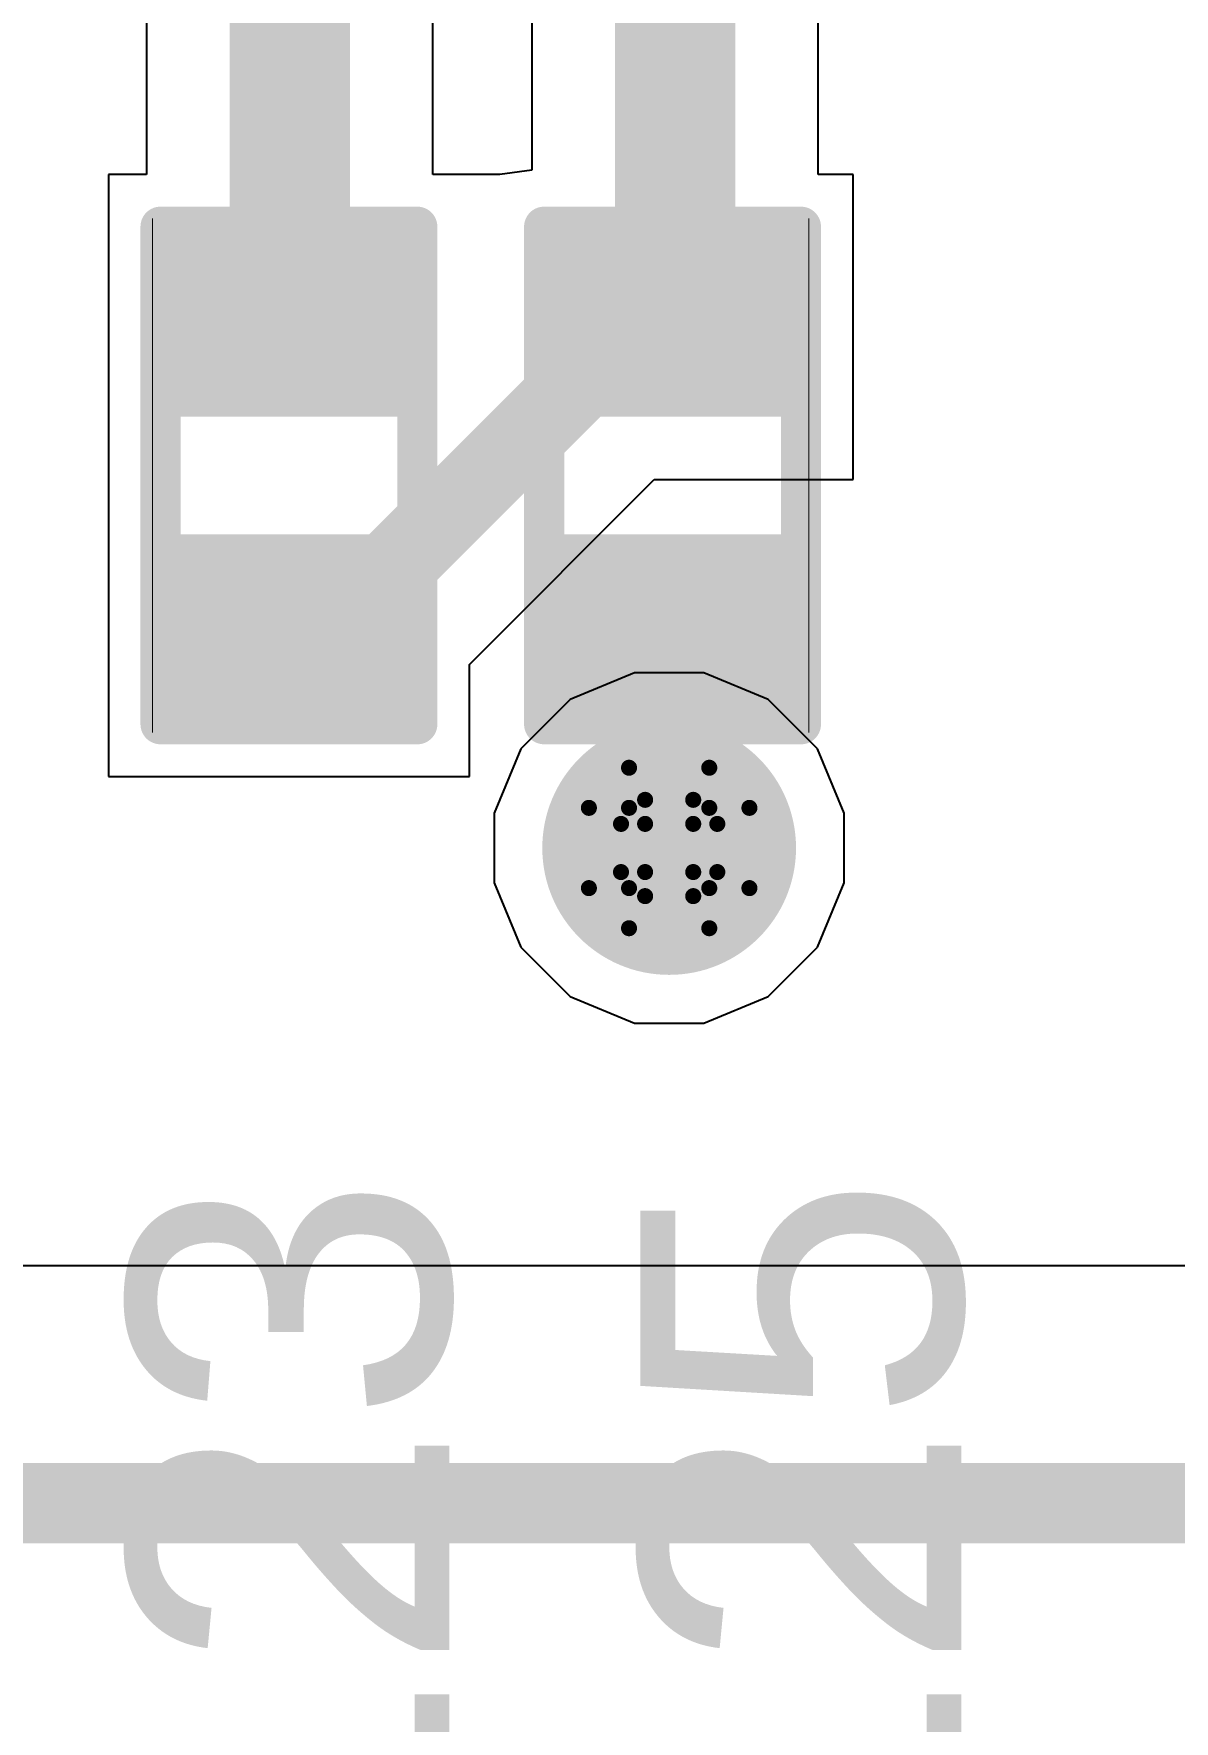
# Model space of a CAD drawing. Header units: inches. Extents: x -3 to 5259, y -3 to 5282.
# Drawn here: x 47.72 to 51.33, y 65.72 to 71.06 of the extents above; entities that cross this region are included whole.
import ezdxf

# ---------------------------------------------------------------- set-up
doc = ezdxf.new("R2010")
doc.units = ezdxf.units.IN
for name, color, linetype in [('Bottom Layer', 5, 'Continuous'), ('Bottom Solder', 6, 'Continuous'), ('Drill Drawing', 1, 'Continuous'), ('Layer 1', 16, 'Continuous'), ('Layer 2', 76, 'Continuous'), ('Top Layer', 1, 'Continuous'), ('Top Overlay', 2, 'Continuous'), ('Top Paste', 8, 'Continuous'), ('Top Solder', 216, 'Continuous'), ('Via Holes', 16, 'Continuous')]:
    doc.layers.add(name, color=color, linetype=linetype)
doc.styles.add('Arial', font='', dxfattribs={"height": 0.2})
doc.styles.get('Arial').set_extended_font_data('Arial')

# ---------------------------------------------------------------- blocks, each defined once
blk = doc.blocks.new('R___0402_35')
at = {"layer": 'Top Layer'}
for points in [[(-0.6985, -0.3175), (-0.6985, 0.3175), (-0.2412999999999999, 0.3175), (-0.2413, -0.3175)], [(0.2412999999999999, -0.3175), (0.2413, 0.3175), (0.6985, 0.3175), (0.6985, -0.3175)]]:
    blk.add_hatch(color=1, dxfattribs=at).paths.add_polyline_path(points)
at = {"layer": 'Top Paste'}
for points in [[(-0.6985, -0.3175), (-0.6985, 0.3175), (-0.2412999999999999, 0.3175), (-0.2413, -0.3175)], [(0.2412999999999999, -0.3175), (0.2413, 0.3175), (0.6985, 0.3175), (0.6985, -0.3175)]]:
    blk.add_hatch(color=8, dxfattribs=at).paths.add_polyline_path(points)
at = {"layer": 'Top Solder'}
for points in [[(-0.75350116, -0.37250116), (-0.75350116, 0.37250116), (-0.1862988399999999, 0.37250116), (-0.18629884, -0.37250116)], [(0.1862988399999999, -0.37250116), (0.18629884, 0.37250116), (0.75350116, 0.37250116), (0.75350116, -0.37250116)]]:
    blk.add_hatch(color=216, dxfattribs=at).paths.add_polyline_path(points)
at = {"layer": 'Top Overlay'}
for points in [[(-0.7874, 0.4064, 0.127, 0.127, 0), (-0.7874, -0.4064, 0.127, 0.127, 0)], [(-0.7874, 0.4064, 0.127, 0.127, 0), (0.7874, 0.4064, 0.127, 0.127, 0)], [(0.7874, 0.4064, 0.127, 0.127, 0), (0.7874, -0.4064, 0.127, 0.127, 0)], [(-0.7874, -0.4064, 0.127, 0.127, 0), (0.7874, -0.4064, 0.127, 0.127, 0)], [(-0.8128, -0.4318, 0.0032258, 0.0032258, 0), (0.8128, -0.4318, 0.0032258, 0.0032258, 0)]]:
    blk.add_lwpolyline(points, format="xyseb", dxfattribs=at)
for points in [[(-0.8191499999999999, 0.4064, 0.0635, 0.0635, 1), (-0.7556499999999999, 0.4064, 0.0635, 0.0635, 1)], [(-0.8191499999999999, 0.4064, 0.0635, 0.0635, 1), (-0.7556499999999999, 0.4064, 0.0635, 0.0635, 1)], [(0.7556499999999999, 0.4064, 0.0635, 0.0635, 1), (0.8191499999999999, 0.4064, 0.0635, 0.0635, 1)], [(0.7556499999999999, 0.4064, 0.0635, 0.0635, 1), (0.8191499999999999, 0.4064, 0.0635, 0.0635, 1)], [(-0.8191499999999999, -0.4064, 0.0635, 0.0635, 1), (-0.7556499999999999, -0.4064, 0.0635, 0.0635, 1)], [(-0.8191499999999999, -0.4064, 0.0635, 0.0635, 1), (-0.7556499999999999, -0.4064, 0.0635, 0.0635, 1)], [(0.7556499999999999, -0.4064, 0.0635, 0.0635, 1), (0.8191499999999999, -0.4064, 0.0635, 0.0635, 1)], [(0.7556499999999999, -0.4064, 0.0635, 0.0635, 1), (0.8191499999999999, -0.4064, 0.0635, 0.0635, 1)], [(-0.81360518, -0.4318, 0.0016129, 0.0016129, 1), (-0.8119948199999999, -0.4318, 0.0016129, 0.0016129, 1)], [(0.8119948199999999, -0.4318, 0.0016129, 0.0016129, 1), (0.81360518, -0.4318, 0.0016129, 0.0016129, 1)]]:
    blk.add_lwpolyline(points, format="xyseb", close=True, dxfattribs=at)
blk = doc.blocks.new('R___0402_37')
at = {"layer": 'Top Layer'}
for points in [[(-0.6985, -0.3175), (-0.6985, 0.3174999999999999), (-0.2413000000000001, 0.3175), (-0.2412999999999999, -0.3174999999999999)], [(0.2413000000000001, -0.3175), (0.2412999999999999, 0.3174999999999999), (0.6985, 0.3175), (0.6985, -0.3174999999999999)]]:
    blk.add_hatch(color=1, dxfattribs=at).paths.add_polyline_path(points)
at = {"layer": 'Top Paste'}
for points in [[(-0.6985, -0.3175), (-0.6985, 0.3174999999999999), (-0.2413000000000001, 0.3175), (-0.2412999999999999, -0.3174999999999999)], [(0.2413000000000001, -0.3175), (0.2412999999999999, 0.3174999999999999), (0.6985, 0.3175), (0.6985, -0.3174999999999999)]]:
    blk.add_hatch(color=8, dxfattribs=at).paths.add_polyline_path(points)
at = {"layer": 'Top Solder'}
for points in [[(-0.75350116, -0.3725011600000001), (-0.75350116, 0.3725011599999999), (-0.18629884, 0.3725011600000001), (-0.1862988399999999, -0.3725011599999999)], [(0.18629884, -0.3725011600000001), (0.1862988399999999, 0.3725011599999999), (0.75350116, 0.3725011600000001), (0.75350116, -0.3725011599999999)]]:
    blk.add_hatch(color=216, dxfattribs=at).paths.add_polyline_path(points)
at = {"layer": 'Top Overlay'}
for points in [[(0.7874, 0.4064, 0.127, 0.127, 0), (-0.7874, 0.4064, 0.127, 0.127, 0)], [(-0.7874, -0.4064, 0.127, 0.127, 0), (-0.7874, 0.4064, 0.127, 0.127, 0)], [(0.7874, -0.4064, 0.127, 0.127, 0), (0.7874, 0.4064, 0.127, 0.127, 0)], [(0.7874, -0.4064, 0.127, 0.127, 0), (-0.7874, -0.4064, 0.127, 0.127, 0)], [(0.8128, -0.4318, 0.0032258, 0.0032258, 0), (-0.8128, -0.4318, 0.0032258, 0.0032258, 0)]]:
    blk.add_lwpolyline(points, format="xyseb", dxfattribs=at)
for points in [[(-0.8191499999999999, 0.4064, 0.0635, 0.0635, 1), (-0.7556499999999999, 0.4064, 0.0635, 0.0635, 1)], [(-0.8191499999999999, 0.4064, 0.0635, 0.0635, 1), (-0.7556499999999999, 0.4064, 0.0635, 0.0635, 1)], [(0.7556499999999999, 0.4064, 0.0635, 0.0635, 1), (0.8191499999999999, 0.4064, 0.0635, 0.0635, 1)], [(0.7556499999999999, 0.4064, 0.0635, 0.0635, 1), (0.8191499999999999, 0.4064, 0.0635, 0.0635, 1)], [(-0.8191499999999999, -0.4064, 0.0635, 0.0635, 1), (-0.7556499999999999, -0.4064, 0.0635, 0.0635, 1)], [(-0.8191499999999999, -0.4064, 0.0635, 0.0635, 1), (-0.7556499999999999, -0.4064, 0.0635, 0.0635, 1)], [(0.7556499999999999, -0.4064, 0.0635, 0.0635, 1), (0.8191499999999999, -0.4064, 0.0635, 0.0635, 1)], [(0.7556499999999999, -0.4064, 0.0635, 0.0635, 1), (0.8191499999999999, -0.4064, 0.0635, 0.0635, 1)], [(-0.81360518, -0.4318, 0.0016129, 0.0016129, 1), (-0.8119948199999999, -0.4318, 0.0016129, 0.0016129, 1)], [(0.8119948199999999, -0.4318, 0.0016129, 0.0016129, 1), (0.81360518, -0.4318, 0.0016129, 0.0016129, 1)]]:
    blk.add_lwpolyline(points, format="xyseb", close=True, dxfattribs=at)

msp = doc.modelspace()

# ---------------------------------------------------------------- hatches: boundary and pattern name
at = {"layer": 'Bottom Layer'}
h = msp.add_hatch(color=5, dxfattribs=at)
edge = h.paths.add_edge_path()
edge.add_arc((49.72901662, 68.48018307999999), 0.2999994, 0, 360)
at = {"layer": 'Bottom Solder'}
h = msp.add_hatch(color=6, dxfattribs=at)
edge = h.paths.add_edge_path()
edge.add_arc((49.72901662, 68.48018307999999), 0.4015993999999999, 0, 360)
at = {"layer": 'Layer 1'}
h = msp.add_hatch(color=16, dxfattribs=at)
edge = h.paths.add_edge_path()
edge.add_arc((49.72901662, 68.48018307999999), 0.2999994, 0, 360)
at = {"layer": 'Layer 2'}
h = msp.add_hatch(color=76, dxfattribs=at)
edge = h.paths.add_edge_path()
edge.add_arc((49.72901662, 68.48018307999999), 0.2999994, 0, 360)
at = {"layer": 'Top Layer'}
h = msp.add_hatch(color=1, dxfattribs=at)
edge = h.paths.add_edge_path()
edge.add_arc((49.72901662, 68.48018307999999), 0.2999994, 0, 360)
at = {"layer": 'Top Solder'}
h = msp.add_hatch(color=216, dxfattribs=at)
edge = h.paths.add_edge_path()
edge.add_arc((49.72901662, 68.48018307999999), 0.4015993999999999, 0, 360)
at = {"layer": 'Via Holes'}
h = msp.add_hatch(color=7, dxfattribs=at)
edge = h.paths.add_edge_path()
edge.add_arc((49.72901662, 68.48018307999999), 0.1499997, 0, 360)

# ---------------------------------------------------------------- linework, layer by layer
at = {"layer": 'Bottom Layer'}
for p, q in [((49.61881871999999, 69.03418248), (49.41520216, 68.94984177999999)), ((49.83921452, 69.03418248), (49.61881871999999, 69.03418248)), ((50.04283108, 68.94984177999999), (49.83921452, 69.03418248)), ((49.41520216, 68.94984177999999), (49.25935792, 68.79399753999999)), ((50.19867531999999, 68.79399753999999), (50.04283108, 68.94984177999999)), ((49.25935792, 68.79399753999999), (49.17501721999999, 68.59038097999999)), ((50.28301602, 68.59038097999999), (50.19867531999999, 68.79399753999999)), ((49.17501721999999, 68.59038097999999), (49.17501721999999, 68.36998518)), ((50.28301602, 68.36998518), (50.28301602, 68.59038097999999)), ((49.17501721999999, 68.36998518), (49.25935792, 68.16636861999999)), ((50.19867531999999, 68.16636861999999), (50.28301602, 68.36998518)), ((49.25935792, 68.16636861999999), (49.41520216, 68.01052437999999)), ((50.04283108, 68.01052437999999), (50.19867531999999, 68.16636861999999)), ((49.41520216, 68.01052437999999), (49.61881871999999, 67.92618368)), ((49.83921452, 67.92618368), (50.04283108, 68.01052437999999)), ((49.61881871999999, 67.92618368), (49.83921452, 67.92618368))]:
    msp.add_line(p, q, dxfattribs=at)
at = {"layer": 'Drill Drawing'}
for points in [[(49.60201662, 68.60718308, 0.0508, 0.0508, 0), (49.60201662, 68.73418308, 0.0508, 0.0508, 0)], [(49.60201662, 68.73418308, 0.0508, 0.0508, 0), (49.85601662, 68.73418308, 0.0508, 0.0508, 0)], [(49.85601662, 68.60718308, 0.0508, 0.0508, 0), (49.85601662, 68.73418308, 0.0508, 0.0508, 0)], [(49.65281662, 68.55638307999999, 0.0508, 0.0508, 0), (49.65281662, 68.63258308, 0.0508, 0.0508, 0)], [(49.65281662, 68.63258308, 0.0508, 0.0508, 0), (49.80521662, 68.63258308, 0.0508, 0.0508, 0)], [(49.80521662, 68.55638307999999, 0.0508, 0.0508, 0), (49.80521662, 68.63258308, 0.0508, 0.0508, 0)], [(49.47501662, 68.35318308, 0.0508, 0.0508, 0), (49.47501662, 68.60718308, 0.0508, 0.0508, 0)], [(49.47501662, 68.60718308, 0.0508, 0.0508, 0), (49.60201662, 68.60718308, 0.0508, 0.0508, 0)], [(49.57661662, 68.40398308, 0.0508, 0.0508, 0), (49.57661662, 68.55638307999999, 0.0508, 0.0508, 0)], [(49.57661662, 68.55638307999999, 0.0508, 0.0508, 0), (49.65281662, 68.55638307999999, 0.0508, 0.0508, 0)], [(49.80521662, 68.55638307999999, 0.0508, 0.0508, 0), (49.88141662, 68.55638307999999, 0.0508, 0.0508, 0)], [(49.85601662, 68.60718308, 0.0508, 0.0508, 0), (49.98301661999999, 68.60718308, 0.0508, 0.0508, 0)], [(49.88141662, 68.40398308, 0.0508, 0.0508, 0), (49.88141662, 68.55638307999999, 0.0508, 0.0508, 0)], [(49.98301661999999, 68.35318308, 0.0508, 0.0508, 0), (49.98301661999999, 68.60718308, 0.0508, 0.0508, 0)], [(49.57661662, 68.40398308, 0.0508, 0.0508, 0), (49.65281662, 68.40398308, 0.0508, 0.0508, 0)], [(49.65281662, 68.32778308, 0.0508, 0.0508, 0), (49.65281662, 68.40398308, 0.0508, 0.0508, 0)], [(49.80521662, 68.40398308, 0.0508, 0.0508, 0), (49.88141662, 68.40398308, 0.0508, 0.0508, 0)], [(49.80521662, 68.32778308, 0.0508, 0.0508, 0), (49.80521662, 68.40398308, 0.0508, 0.0508, 0)], [(49.47501662, 68.35318308, 0.0508, 0.0508, 0), (49.60201662, 68.35318308, 0.0508, 0.0508, 0)], [(49.60201662, 68.22618308, 0.0508, 0.0508, 0), (49.60201662, 68.35318308, 0.0508, 0.0508, 0)], [(49.85601662, 68.35318308, 0.0508, 0.0508, 0), (49.98301661999999, 68.35318308, 0.0508, 0.0508, 0)], [(49.85601662, 68.22618308, 0.0508, 0.0508, 0), (49.85601662, 68.35318308, 0.0508, 0.0508, 0)], [(49.65281662, 68.32778308, 0.0508, 0.0508, 0), (49.80521662, 68.32778308, 0.0508, 0.0508, 0)], [(49.60201662, 68.22618308, 0.0508, 0.0508, 0), (49.85601662, 68.22618308, 0.0508, 0.0508, 0)]]:
    msp.add_lwpolyline(points, format="xyseb", dxfattribs=at)
for points in [[(49.58931662, 68.73418308, 0.0254, 0.0254, 1), (49.61471662, 68.73418308, 0.0254, 0.0254, 1)], [(49.58931662, 68.73418308, 0.0254, 0.0254, 1), (49.61471662, 68.73418308, 0.0254, 0.0254, 1)], [(49.84331662, 68.73418308, 0.0254, 0.0254, 1), (49.86871662, 68.73418308, 0.0254, 0.0254, 1)], [(49.84331662, 68.73418308, 0.0254, 0.0254, 1), (49.86871662, 68.73418308, 0.0254, 0.0254, 1)], [(49.64011662, 68.63258308, 0.0254, 0.0254, 1), (49.66551662, 68.63258308, 0.0254, 0.0254, 1)], [(49.64011662, 68.63258308, 0.0254, 0.0254, 1), (49.66551662, 68.63258308, 0.0254, 0.0254, 1)], [(49.79251661999999, 68.63258308, 0.0254, 0.0254, 1), (49.81791662, 68.63258308, 0.0254, 0.0254, 1)], [(49.79251661999999, 68.63258308, 0.0254, 0.0254, 1), (49.81791662, 68.63258308, 0.0254, 0.0254, 1)], [(49.46231662, 68.60718308, 0.0254, 0.0254, 1), (49.48771662, 68.60718308, 0.0254, 0.0254, 1)], [(49.46231662, 68.60718308, 0.0254, 0.0254, 1), (49.48771662, 68.60718308, 0.0254, 0.0254, 1)], [(49.56391662, 68.55638307999999, 0.0254, 0.0254, 1), (49.58931662, 68.55638307999999, 0.0254, 0.0254, 1)], [(49.56391662, 68.55638307999999, 0.0254, 0.0254, 1), (49.58931662, 68.55638307999999, 0.0254, 0.0254, 1)], [(49.58931662, 68.60718308, 0.0254, 0.0254, 1), (49.61471662, 68.60718308, 0.0254, 0.0254, 1)], [(49.58931662, 68.60718308, 0.0254, 0.0254, 1), (49.61471662, 68.60718308, 0.0254, 0.0254, 1)], [(49.64011662, 68.55638307999999, 0.0254, 0.0254, 1), (49.66551662, 68.55638307999999, 0.0254, 0.0254, 1)], [(49.64011662, 68.55638307999999, 0.0254, 0.0254, 1), (49.66551662, 68.55638307999999, 0.0254, 0.0254, 1)], [(49.79251661999999, 68.55638307999999, 0.0254, 0.0254, 1), (49.81791662, 68.55638307999999, 0.0254, 0.0254, 1)], [(49.79251661999999, 68.55638307999999, 0.0254, 0.0254, 1), (49.81791662, 68.55638307999999, 0.0254, 0.0254, 1)], [(49.84331662, 68.60718308, 0.0254, 0.0254, 1), (49.86871662, 68.60718308, 0.0254, 0.0254, 1)], [(49.84331662, 68.60718308, 0.0254, 0.0254, 1), (49.86871662, 68.60718308, 0.0254, 0.0254, 1)], [(49.86871662, 68.55638307999999, 0.0254, 0.0254, 1), (49.89411661999999, 68.55638307999999, 0.0254, 0.0254, 1)], [(49.86871662, 68.55638307999999, 0.0254, 0.0254, 1), (49.89411661999999, 68.55638307999999, 0.0254, 0.0254, 1)], [(49.97031662, 68.60718308, 0.0254, 0.0254, 1), (49.99571662, 68.60718308, 0.0254, 0.0254, 1)], [(49.97031662, 68.60718308, 0.0254, 0.0254, 1), (49.99571662, 68.60718308, 0.0254, 0.0254, 1)], [(49.56391662, 68.40398308, 0.0254, 0.0254, 1), (49.58931662, 68.40398308, 0.0254, 0.0254, 1)], [(49.56391662, 68.40398308, 0.0254, 0.0254, 1), (49.58931662, 68.40398308, 0.0254, 0.0254, 1)], [(49.64011662, 68.40398308, 0.0254, 0.0254, 1), (49.66551662, 68.40398308, 0.0254, 0.0254, 1)], [(49.64011662, 68.40398308, 0.0254, 0.0254, 1), (49.66551662, 68.40398308, 0.0254, 0.0254, 1)], [(49.79251661999999, 68.40398308, 0.0254, 0.0254, 1), (49.81791662, 68.40398308, 0.0254, 0.0254, 1)], [(49.79251661999999, 68.40398308, 0.0254, 0.0254, 1), (49.81791662, 68.40398308, 0.0254, 0.0254, 1)], [(49.86871662, 68.40398308, 0.0254, 0.0254, 1), (49.89411661999999, 68.40398308, 0.0254, 0.0254, 1)], [(49.86871662, 68.40398308, 0.0254, 0.0254, 1), (49.89411661999999, 68.40398308, 0.0254, 0.0254, 1)], [(49.46231662, 68.35318308, 0.0254, 0.0254, 1), (49.48771662, 68.35318308, 0.0254, 0.0254, 1)], [(49.46231662, 68.35318308, 0.0254, 0.0254, 1), (49.48771662, 68.35318308, 0.0254, 0.0254, 1)], [(49.58931662, 68.35318308, 0.0254, 0.0254, 1), (49.61471662, 68.35318308, 0.0254, 0.0254, 1)], [(49.58931662, 68.35318308, 0.0254, 0.0254, 1), (49.61471662, 68.35318308, 0.0254, 0.0254, 1)], [(49.84331662, 68.35318308, 0.0254, 0.0254, 1), (49.86871662, 68.35318308, 0.0254, 0.0254, 1)], [(49.84331662, 68.35318308, 0.0254, 0.0254, 1), (49.86871662, 68.35318308, 0.0254, 0.0254, 1)], [(49.97031662, 68.35318308, 0.0254, 0.0254, 1), (49.99571662, 68.35318308, 0.0254, 0.0254, 1)], [(49.97031662, 68.35318308, 0.0254, 0.0254, 1), (49.99571662, 68.35318308, 0.0254, 0.0254, 1)], [(49.64011662, 68.32778308, 0.0254, 0.0254, 1), (49.66551662, 68.32778308, 0.0254, 0.0254, 1)], [(49.64011662, 68.32778308, 0.0254, 0.0254, 1), (49.66551662, 68.32778308, 0.0254, 0.0254, 1)], [(49.79251661999999, 68.32778308, 0.0254, 0.0254, 1), (49.81791662, 68.32778308, 0.0254, 0.0254, 1)], [(49.79251661999999, 68.32778308, 0.0254, 0.0254, 1), (49.81791662, 68.32778308, 0.0254, 0.0254, 1)], [(49.58931662, 68.22618308, 0.0254, 0.0254, 1), (49.61471662, 68.22618308, 0.0254, 0.0254, 1)], [(49.58931662, 68.22618308, 0.0254, 0.0254, 1), (49.61471662, 68.22618308, 0.0254, 0.0254, 1)], [(49.84331662, 68.22618308, 0.0254, 0.0254, 1), (49.86871662, 68.22618308, 0.0254, 0.0254, 1)], [(49.84331662, 68.22618308, 0.0254, 0.0254, 1), (49.86871662, 68.22618308, 0.0254, 0.0254, 1)]]:
    msp.add_lwpolyline(points, format="xyseb", close=True, dxfattribs=at)
at = {"layer": 'Layer 2'}
for p, q in [((49.61881871999999, 69.03418248), (49.41520216, 68.94984177999999)), ((49.83921452, 69.03418248), (49.61881871999999, 69.03418248)), ((50.04283108, 68.94984177999999), (49.83921452, 69.03418248)), ((49.41520216, 68.94984177999999), (49.25935792, 68.79399753999999)), ((50.19867531999999, 68.79399753999999), (50.04283108, 68.94984177999999)), ((49.25935792, 68.79399753999999), (49.17501721999999, 68.59038097999999)), ((50.28301602, 68.59038097999999), (50.19867531999999, 68.79399753999999)), ((49.17501721999999, 68.59038097999999), (49.17501721999999, 68.36998518)), ((50.28301602, 68.36998518), (50.28301602, 68.59038097999999)), ((49.17501721999999, 68.36998518), (49.25935792, 68.16636861999999)), ((50.19867531999999, 68.16636861999999), (50.28301602, 68.36998518)), ((49.25935792, 68.16636861999999), (49.41520216, 68.01052437999999)), ((50.04283108, 68.01052437999999), (50.19867531999999, 68.16636861999999)), ((49.41520216, 68.01052437999999), (49.61881871999999, 67.92618368)), ((49.83921452, 67.92618368), (50.04283108, 68.01052437999999)), ((49.61881871999999, 67.92618368), (49.83921452, 67.92618368)), ((52.90652614, 67.1576), (25.49038844, 67.1576))]:
    msp.add_line(p, q, dxfattribs=at)
msp.add_lwpolyline([(26.00828936, 66.40659058, 0.254, 0.254, 0), (86.7897553, 66.40659058, 0.254, 0.254, 0)], format="xyseb", dxfattribs=at)
at = {"layer": 'Top Layer'}
for p, q in [((48.07485178, 71.74581027999999), (48.07485178, 70.61171044)), ((48.98126601999999, 70.61171044), (48.98126601999999, 71.74581027999999)), ((49.29448103999999, 71.13278128), (49.29448103999999, 70.62524864)), ((50.20089528, 70.61171044), (50.20089528, 71.13278128)), ((48.07485178, 70.61171044), (47.95388936, 70.61171044)), ((47.95388936, 70.61171044), (47.95388936, 69.64651044)), ((49.09688428, 70.61171044), (48.98126601999999, 70.61171044)), ((49.16820747999999, 70.61171551999999), (49.09688428, 70.61171551999999)), ((49.09688428, 70.61171551999999), (49.09688428, 70.61171044)), ((49.16820747999999, 70.61171298), (49.16820747999999, 70.61171551999999)), ((49.1928785, 70.61171044), (49.16820747999999, 70.61171298)), ((49.29448103999999, 70.62524864), (49.1928785, 70.61171044)), ((50.3112024, 70.61171044), (50.20089528, 70.61171044)), ((50.3112024, 69.64651044), (50.3112024, 70.61171044)), ((47.95388936, 69.64651044), (47.95388936, 68.70671044)), ((49.09688935999999, 69.0613173), (49.6817015, 69.64612944)), ((49.6817015, 69.64612944), (49.68361666, 69.64651044)), ((49.68361666, 69.64651044), (50.3112024, 69.64651044)), ((49.09688935999999, 68.70671044), (49.09688935999999, 69.0613173)), ((47.95388936, 68.70671044), (49.09688935999999, 68.70671044))]:
    msp.add_line(p, q, dxfattribs=at)
for points in [[(48.5280589, 70.13177997999999, 0.3809999999999999, 0.3809999999999999, 0), (48.5280589, 72.07607632, 0.3809999999999999, 0.3809999999999999, 0)], [(49.74768816, 70.12911044, 0.3809999999999999, 0.3809999999999999, 0), (49.74768816, 71.6417795, 0.3809999999999999, 0.3809999999999999, 0)], [(48.52538936, 70.12911044, 0.3809999999999999, 0.3809999999999999, 0), (48.5280589, 70.13177997999999, 0.3809999999999999, 0.3809999999999999, 0)], [(49.64608816, 70.02751044, 0.254, 0.254, 0), (49.74768816, 70.12911044, 0.254, 0.254, 0)], [(48.77711098, 69.29091044, 0.254, 0.254, 0), (49.51371098, 70.02751044, 0.254, 0.254, 0)], [(49.51371098, 70.02751044, 0.254, 0.254, 0), (49.64608816, 70.02751044, 0.254, 0.254, 0)], [(48.52538936, 69.18931044, 0.254, 0.254, 0), (48.62698936, 69.29091044, 0.254, 0.254, 0)], [(48.62698936, 69.29091044, 0.254, 0.254, 0), (48.77711098, 69.29091044, 0.254, 0.254, 0)], [(49.73436078, 69.18396882, 0.3809999999999999, 0.3809999999999999, 0), (49.7397024, 69.18931044, 0.3809999999999999, 0.3809999999999999, 0)], [(49.73436078, 68.48552724, 0.3809999999999999, 0.3809999999999999, 0), (49.73436078, 69.18396882, 0.3809999999999999, 0.3809999999999999, 0)], [(49.72901662, 68.48018307999999, 0.3809999999999999, 0.3809999999999999, 0), (49.73436078, 68.48552724, 0.3809999999999999, 0.3809999999999999, 0)]]:
    msp.add_lwpolyline(points, format="xyseb", dxfattribs=at)
for points in [[(48.43013936, 70.12911044, 0.1905, 0.1905, 1), (48.62063936, 70.12911044, 0.1905, 0.1905, 1)], [(48.4328089, 70.13177997999999, 0.1905, 0.1905, 1), (48.6233089, 70.13177997999999, 0.1905, 0.1905, 1)], [(48.4328089, 70.13177997999999, 0.1905, 0.1905, 1), (48.6233089, 70.13177997999999, 0.1905, 0.1905, 1)], [(49.65243816, 70.12911044, 0.1905, 0.1905, 1), (49.84293816, 70.12911044, 0.1905, 0.1905, 1)], [(49.68418816, 70.12911044, 0.127, 0.127, 1), (49.81118816, 70.12911044, 0.127, 0.127, 1)], [(49.45021097999999, 70.02751044, 0.127, 0.127, 1), (49.57721098, 70.02751044, 0.127, 0.127, 1)], [(49.45021097999999, 70.02751044, 0.127, 0.127, 1), (49.57721098, 70.02751044, 0.127, 0.127, 1)], [(49.58258816, 70.02751044, 0.127, 0.127, 1), (49.70958816, 70.02751044, 0.127, 0.127, 1)], [(49.58258816, 70.02751044, 0.127, 0.127, 1), (49.70958816, 70.02751044, 0.127, 0.127, 1)], [(48.56348936, 69.29091044, 0.127, 0.127, 1), (48.69048936, 69.29091044, 0.127, 0.127, 1)], [(48.56348936, 69.29091044, 0.127, 0.127, 1), (48.69048936, 69.29091044, 0.127, 0.127, 1)], [(48.71361098, 69.29091044, 0.127, 0.127, 1), (48.84061097999999, 69.29091044, 0.127, 0.127, 1)], [(48.71361098, 69.29091044, 0.127, 0.127, 1), (48.84061097999999, 69.29091044, 0.127, 0.127, 1)], [(49.63911078, 69.18396882, 0.1905, 0.1905, 1), (49.82961078, 69.18396882, 0.1905, 0.1905, 1)], [(49.63911078, 69.18396882, 0.1905, 0.1905, 1), (49.82961078, 69.18396882, 0.1905, 0.1905, 1)], [(49.6444524, 69.18931044, 0.1905, 0.1905, 1), (49.83495239999999, 69.18931044, 0.1905, 0.1905, 1)], [(48.46188935999999, 69.18931044, 0.127, 0.127, 1), (48.58888936, 69.18931044, 0.127, 0.127, 1)], [(49.63376662, 68.48018307999999, 0.1905, 0.1905, 1), (49.82426662, 68.48018307999999, 0.1905, 0.1905, 1)], [(49.63911078, 68.48552724, 0.1905, 0.1905, 1), (49.82961078, 68.48552724, 0.1905, 0.1905, 1)], [(49.63911078, 68.48552724, 0.1905, 0.1905, 1), (49.82961078, 68.48552724, 0.1905, 0.1905, 1)]]:
    msp.add_lwpolyline(points, format="xyseb", close=True, dxfattribs=at)

# ---------------------------------------------------------------- block references
for name, p, rotation in [('R___0402_37', (48.52538936, 69.65921044), 270), ('R___0402_35', (49.7397024, 69.65921044), 90)]:
    msp.add_blockref(name, p, dxfattribs=dict(rotation=rotation))

# ---------------------------------------------------------------- texts
at = {"layer": 'Top Overlay', "style": 'Arial'}
for s, p in [('R123', (49.03328268, 64.05639208)), ('R125', (50.6539373, 64.05638954))]:
    msp.add_text(s, height=1.016, rotation=90, dxfattribs=at).set_placement(p)

doc.saveas('drawing.dxf')
